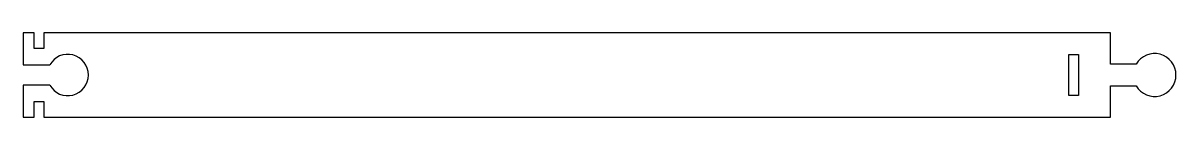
# Model space of a CAD drawing. Header units: millimetres. Extents: x -111 to 111, y -8 to 8.
import ezdxf

# ---------------------------------------------------------------- set-up
doc = ezdxf.new("R2010")
doc.units = ezdxf.units.MM
doc.layers.get('0').update_dxf_attribs({"linetype": 'CONTINUOUS'})

msp = doc.modelspace()

# ---------------------------------------------------------------- linework, layer by layer
for p, q in [((-108.36, 8.07), (-110.51, 8.07)), ((-110.51, 8.07), (-110.51, 1.92)), ((-108.36, 5.08), (-108.36, 8.07)), ((97.98, 8.07), (-106.51, 8.07)), ((-106.51, 8.07), (-106.51, 5.08)), ((97.98, 2.07), (97.98, 8.07)), ((-106.51, 5.08), (-108.36, 5.08)), ((89.98, -3.92), (89.98, 3.93)), ((89.98, 3.93), (91.83, 3.93)), ((91.83, 3.93), (91.83, -3.92)), ((-110.51, 1.92), (-105.39, 1.92)), ((102.86, 2.07), (97.98, 2.07)), ((-105.39, -1.92), (-110.51, -1.92)), ((-110.51, -1.92), (-110.51, -8.07)), ((97.98, -8.07), (97.98, -2.07)), ((97.98, -2.07), (102.86, -2.07)), ((91.83, -3.92), (89.98, -3.92)), ((-108.36, -8.07), (-108.36, -5.08)), ((-108.36, -5.08), (-106.51, -5.08)), ((-106.51, -5.08), (-106.51, -8.07)), ((-110.51, -8.07), (-108.36, -8.07)), ((-106.51, -8.07), (97.98, -8.07))]:
    msp.add_line(p, q)
for centre, radius, start, end in [((-101.94, 0), 3.96, -150.8835, 150.8835), ((106.41, 0), 4.11, -149.6459, 149.6459)]:
    msp.add_arc(centre, radius, start, end)

doc.saveas('drawing.dxf')
